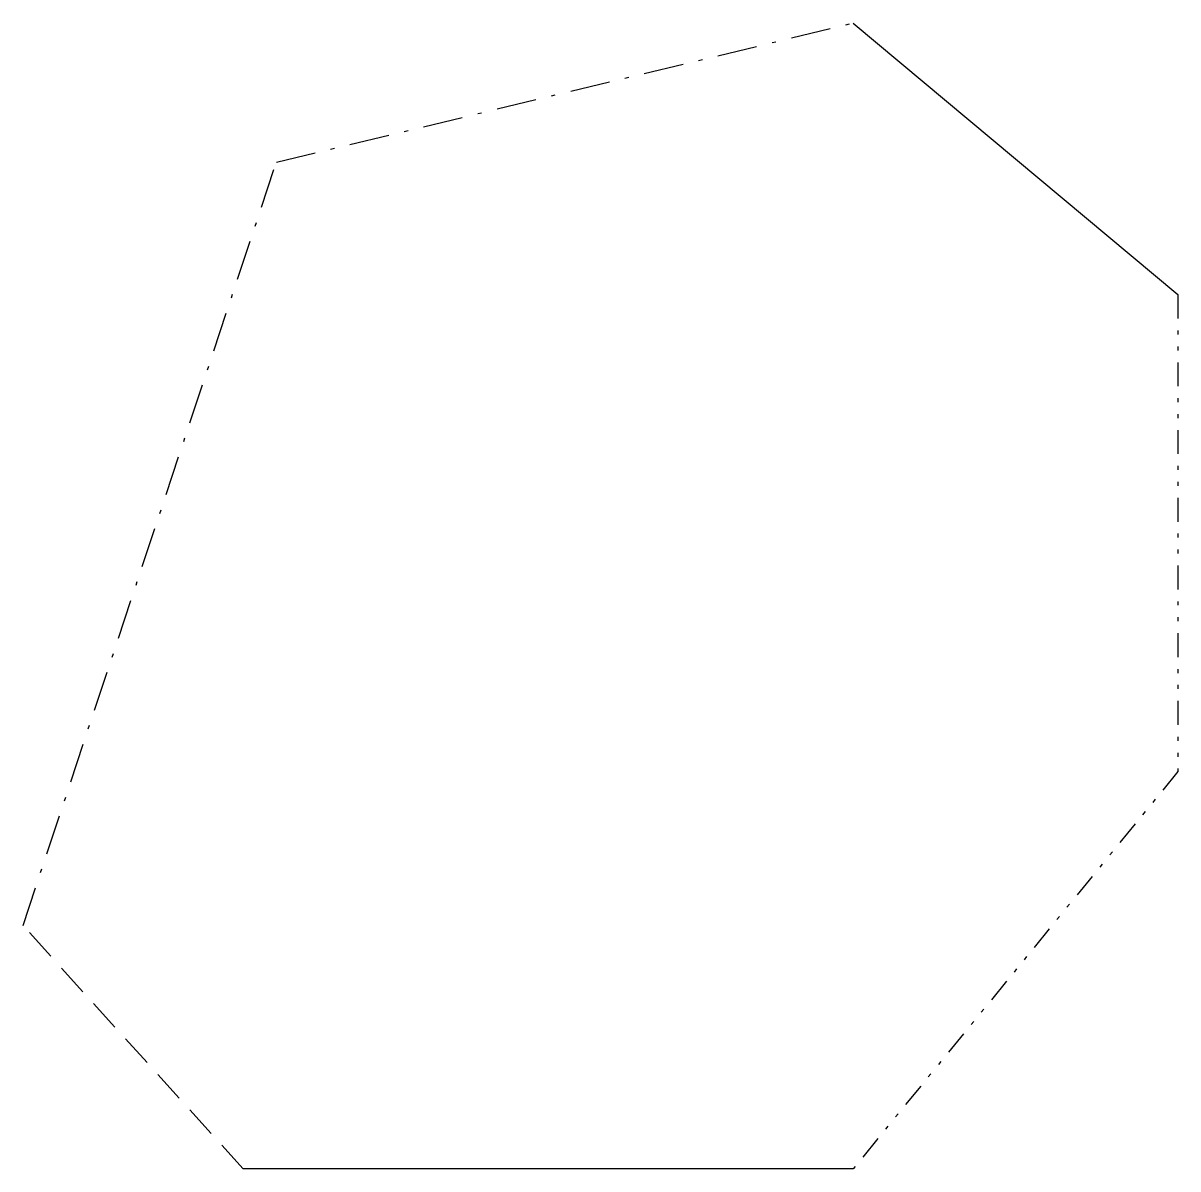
# Model space of a CAD drawing. Header units: millimetres. Extents: x 0 to 145, y -31 to 113.
import ezdxf

# ---------------------------------------------------------------- set-up
doc = ezdxf.new("R2010")
doc.units = ezdxf.units.MM
for name, pattern in [('CENTER', [20.5, 5, -2, 0.5, -2, 11]), ('DASHDOT2', [13.5, 3, -1.5, 0.5, -1.5, 0.5, -1.5, 5]), ('HIDDEN', [6, 4, -2])]:
    doc.linetypes.add(name, pattern=pattern)

msp = doc.modelspace()

# ---------------------------------------------------------------- linework, layer by layer
at = {"color": 2, "linetype": 'CENTER'}
msp.add_line((31.79, 95.82), (104.17, 113.28), dxfattribs=at)
at = {"color": 2}
msp.add_line((104.17, 113.28), (144.93, 79.2), dxfattribs=at)
at = {"linetype": 'CENTER'}
msp.add_line((0, 0), (31.79, 95.82), dxfattribs=at)
at = {"color": 2, "linetype": 'DASHDOT2'}
msp.add_line((144.93, 79.2), (144.93, 19.34), dxfattribs=at)
at = {"color": 4, "linetype": 'DASHDOT2'}
msp.add_line((144.93, 19.34), (104.17, -30.54), dxfattribs=at)
at = {"linetype": 'HIDDEN', "lineweight": 30}
msp.add_line((27.63, -30.54), (0, 0), dxfattribs=at)
at = {"color": 4, "lineweight": 30}
msp.add_line((104.17, -30.54), (27.63, -30.54), dxfattribs=at)

doc.saveas('drawing.dxf')
